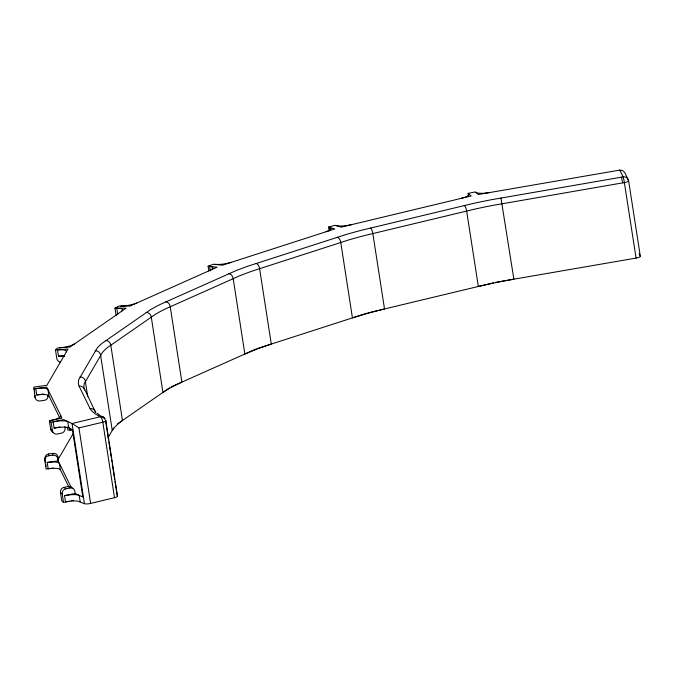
<?xml version="1.0" encoding="UTF-8"?>
<svg xmlns="http://www.w3.org/2000/svg" width="674" height="674" viewBox="0 0 674 674"><rect width="100%" height="100%" fill="white"/><g stroke="black" fill="none" stroke-linecap="round" stroke-linejoin="round"><path stroke-width="1.01" d="M48.031 395.503A4.389 4.263 4.9 0 1 44.341 400.331L40.002 400.946A4.389 4.263 4.9 0 1 35.006 397.34L33.852 387.112L46.885 385.275L67.99 349.048L55.479 350L56.785 358.442A4.389 4.052 45.8 0 0 60.289 362.233M35.006 397.34L35.158 395.545M53.162 468.059L46.11 469.053L44.804 460.62A4.389 4.263 4.9 0 1 48.494 455.784L48.646 453.99L52.985 453.383A4.389 4.263 4.9 0 1 57.981 456.989L58.158 460.89L71.318 487.673M68.622 486.51L60.331 469.66L58.731 468.75A13.328 3.134 -8.8 0 0 53.052 468.337L48.183 468.759L47.205 462.431L58.158 460.89L57.829 458.783A4.389 4.263 4.9 0 0 52.833 455.177L52.985 453.383M57.829 458.783L57.981 456.989M66.33 351.895L66.01 350.741A13.328 3.134 -8.8 0 0 61.873 349.781L57.475 349.848L58.453 356.175L62.85 356.108A13.328 3.134 -8.8 0 1 64.645 356.302M495.525 282.347L636.079 258.091A4.828 1.137 -8.8 0 0 640.3 256.204L628.606 180.699A4.828 4.684 -26.2 0 0 623.147 176.874L490.95 199.807A199.268 46.86 -8.8 0 0 473.78 203.329L361.129 230.339A199.268 46.86 -8.8 0 0 345.636 234.645L248.192 266.087A199.268 46.86 -8.8 0 0 235.428 270.897L159.822 304.623A199.268 46.86 -8.8 0 0 150.664 309.602L102.052 343.319A199.268 46.86 -8.8 0 0 97.123 348.121L78.816 379.529A199.268 46.86 -8.8 0 0 78.445 383.835L79.069 386.168L90.105 408.629L91.698 410.795A199.268 46.86 -8.8 0 0 95.919 414.308L100.359 416.726A4.828 4.432 -64.8 0 1 105.254 419.287M58.309 459.095L73.028 433.837M108.034 437.653L113.636 428.041M55.479 350L57.534 347.995L70.045 347.043L126.105 308.161L114.959 308.161L116.122 315.659M121.699 311.211L122.685 309.888A13.328 3.134 -8.8 0 0 120.368 308.465L116.737 308.161L117.723 314.488M117.503 423.921L169.528 387.836M74.452 343.993L71.495 345.4A13.328 3.134 -8.8 0 1 64.527 347.194L59.531 347.843M114.959 308.161L118.784 306.089L129.922 306.089L217.121 267.182L208.097 266.238L208.822 270.931M210.271 270.24L212.487 268.833A13.328 3.134 -8.8 0 0 212.15 267.039L209.538 266.39L210.237 270.914M171.247 386.868L256.406 348.871M136.771 303.03L132.871 304.353A13.328 3.134 -8.8 0 1 125.297 305.785L120.553 306.089M208.097 266.238L213.422 264.242L222.437 265.185L334.818 228.924L328.541 227.096L329.123 230.845M325.997 231.772L329.3 230.382A13.328 3.134 -8.8 0 0 330.959 228.334L329.544 227.382L329.965 230.095M257.401 348.551L367.313 313.09M231.266 262.338L226.683 263.492A13.328 3.134 -8.8 0 1 219.016 264.452L214.854 264.385M328.541 227.096L335.003 225.293L341.28 227.121L471.193 195.974L468.093 193.387L475.246 191.922L478.355 194.508L619.81 170.092C625.615 169.587 626.18 177.27 628.606 180.699A4.828 1.137 -8.8 0 1 624.385 182.578L492.517 205.452A192.697 45.31 -8.8 0 0 475.92 208.856L363.884 235.715A192.697 45.31 -8.8 0 0 348.905 239.885L251.992 271.15A192.697 45.31 -8.8 0 0 239.658 275.801L164.464 309.349A192.697 45.31 -8.8 0 0 155.61 314.151L107.267 347.691A192.697 45.31 -8.8 0 0 102.499 352.334L84.292 383.573A192.697 45.31 -8.8 0 0 83.938 387.735L95.573 412.446A4.828 4.684 -26.2 0 0 90.105 408.629M460.991 198.417L465.161 197.145A13.328 3.134 -8.8 0 0 468.708 194.988L468.582 193.8M368.324 312.846L493.503 282.836M33.7 388.906L46.725 387.07L62.008 418.158L49.354 420.753L51.114 422.219L63.769 419.624L72.548 423.786L78.934 427.906L102.81 422.185A4.828 1.137 -8.8 0 0 105.523 420.298L108.573 439.954M67.13 427.08L72.379 429.549L82.826 497.041L75.193 493.452L64.561 495.634L65.538 501.962L70.551 501.195A13.328 3.134 -8.8 0 1 77.375 501.052L84.435 503.672A4.828 1.137 -8.8 0 0 90.628 503.419L114.504 497.69A4.828 1.137 -8.8 0 0 117.217 495.811L114.976 481.329M51.376 420.34L55.875 419.152A13.328 3.134 -8.8 0 0 60.281 416.995L60.812 415.715M351.483 224.678L346.537 225.588A13.328 3.134 -8.8 0 1 339.3 226.009L336.006 225.588M54.114 428.133L59.118 427.375A13.328 3.134 -8.8 0 1 65.942 427.232L68.723 427.822L67.745 421.494L64.965 420.905A13.328 3.134 -8.8 0 0 58.141 421.048L53.136 421.806L54.114 428.133L59.91 426.945M69.405 501.161L63.525 502.374L61.764 500.908L60.458 492.467A4.389 4.179 -50.2 0 1 64.022 487.386L68.243 486.518A4.389 4.179 -50.2 0 1 72.708 488.616M63.525 502.374L62.219 493.932A4.389 4.179 -50.2 0 1 65.782 488.852L70.003 487.984A4.389 4.179 -50.2 0 1 74.873 491.338L75.193 493.452M71.343 500.765L73.272 500.369M64.561 495.634L69.574 494.868A13.328 3.134 -8.8 0 1 76.398 494.724L79.17 495.323L80.155 501.65M489.24 192.629L484.252 193.227A13.328 3.134 -8.8 0 1 477.95 193.093L475.743 192.334M59.489 417.366L48.907 395.84L47.93 389.505L46.321 388.603A13.328 3.134 -8.8 0 0 40.651 388.182L35.781 388.612L36.758 394.939L43.726 393.953M48.494 455.784L52.833 455.177M36.758 394.939L41.628 394.509A13.328 3.134 -8.8 0 1 47.298 394.93L48.907 395.84M47.205 462.431L52.075 462.01A13.328 3.134 -8.8 0 1 57.753 462.423L59.354 463.333L60.331 469.66M58.453 356.175L64.19 355.737M72.75 429.785L67.889 430.155L67.451 427.341M72.177 429.894L69.877 430.004L69.464 427.291M99.752 415.268L96.837 413.01M49.354 420.753L50.668 429.195L52.42 430.661A4.389 4.179 -50.2 0 0 57.29 434.014L61.511 433.146A4.389 4.179 -50.2 0 0 65.075 428.066L64.856 426.659M68.243 486.518L70.003 487.984M64.022 487.386L65.782 488.852M60.458 492.467L62.219 493.932M619.81 170.092L623.147 176.874L624.023 180.463L636.079 258.091M639.095 253.761L640.3 256.204M621.42 177.169L622.658 182.881M500.942 197.962L513.874 279.179L504.211 280.965A192.697 45.31 -8.8 0 0 487.605 284.369L478.329 286.467L466.635 210.962A4.828 1.542 76.5 0 0 464.184 205.503M468.093 193.387L468.523 196.201M105.801 420.509L117.529 496.266M108.893 442.018L111.294 457.536M111.614 459.601L111.935 461.673M112.255 463.746L114.656 479.256M114.504 497.69L102.81 422.185A4.828 1.542 76.5 0 0 100.359 416.726L72.034 423.516L84.435 503.672M87.704 396.598L85.303 381.08A4.828 4.608 30.2 0 0 79.869 376.96M78.934 427.906L90.628 503.419M51.114 422.219L52.42 430.661M34.433 390.861L34.728 392.731M45.537 462.575L44.956 458.826A4.389 4.263 4.9 0 1 48.646 453.99M45.832 464.445L46.118 466.324M48.174 395.04A4.389 4.263 4.9 0 1 47.744 396.304M52.934 432.253A4.389 4.179 -50.2 0 1 50.668 429.195M337.202 237.223A4.828 2.637 72.1 0 1 340.749 242.379L352.435 317.892L360.598 315.398A192.697 45.31 -8.8 0 1 375.578 311.228L384.517 308.962L372.823 233.457A4.828 1.542 76.5 0 0 370.371 227.997M256.044 263.408A4.828 2.637 72.1 0 1 259.591 268.564L271.285 344.077L263.686 346.663A192.697 45.31 -8.8 0 0 251.343 351.314L244.864 354.027L233.17 278.514A4.828 3.555 66 0 0 228.73 273.695M95.11 350.8A4.828 4.608 30.2 0 1 100.544 354.92L112.238 430.433L114.184 427.847A192.697 45.31 -8.8 0 1 118.953 423.196L122.457 420.492L110.763 344.978A4.828 4.229 55.3 0 0 105.675 340.513M79.069 386.168A4.828 4.684 -26.2 0 1 84.536 389.993M165.762 301.784A4.828 3.555 66 0 1 170.21 306.603L181.896 382.116L176.158 384.854A192.697 45.31 -8.8 0 0 167.295 389.665L162.931 392.411L151.246 316.898A4.828 4.229 55.3 0 0 146.157 312.433M99.129 416.144A4.828 4.432 -64.8 0 1 103.543 417.813M99.727 416.431A4.828 4.432 -64.8 0 1 104.622 418.992"/></g></svg>
